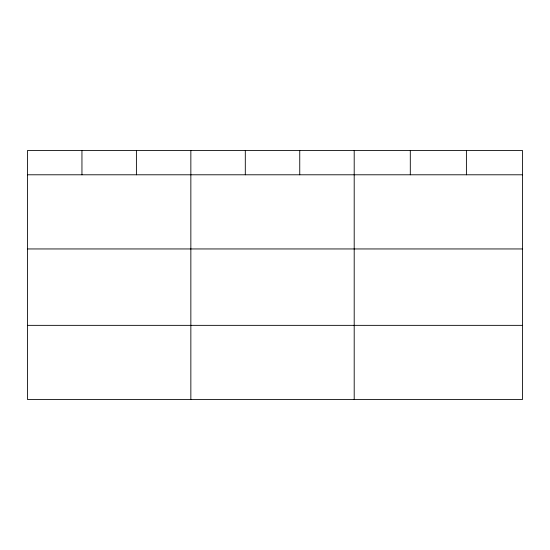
<?xml version="1.0" encoding="UTF-8"?>
<svg xmlns="http://www.w3.org/2000/svg" width="550" height="550" viewBox="0 0 550 550"><rect width="100%" height="100%" fill="white"/><g stroke="black" fill="none" stroke-linecap="round" stroke-linejoin="round"><path stroke-width="0.82" d="M522.5 174.79L522.5 399.513L27.5 399.513L27.5 150.487L522.5 150.487L522.5 174.79L27.5 174.79M27.5 248.951L522.5 248.951M27.5 325.353L522.5 325.353M466.4 150.487L466.4 174.79M410.3 150.487L410.3 174.79M354.2 150.487L354.2 399.513M299.75 150.487L299.75 174.79M245.3 150.487L245.3 174.79M190.85 150.487L190.85 399.513M136.4 150.487L136.4 174.79M81.95 150.487L81.95 174.79"/></g></svg>
